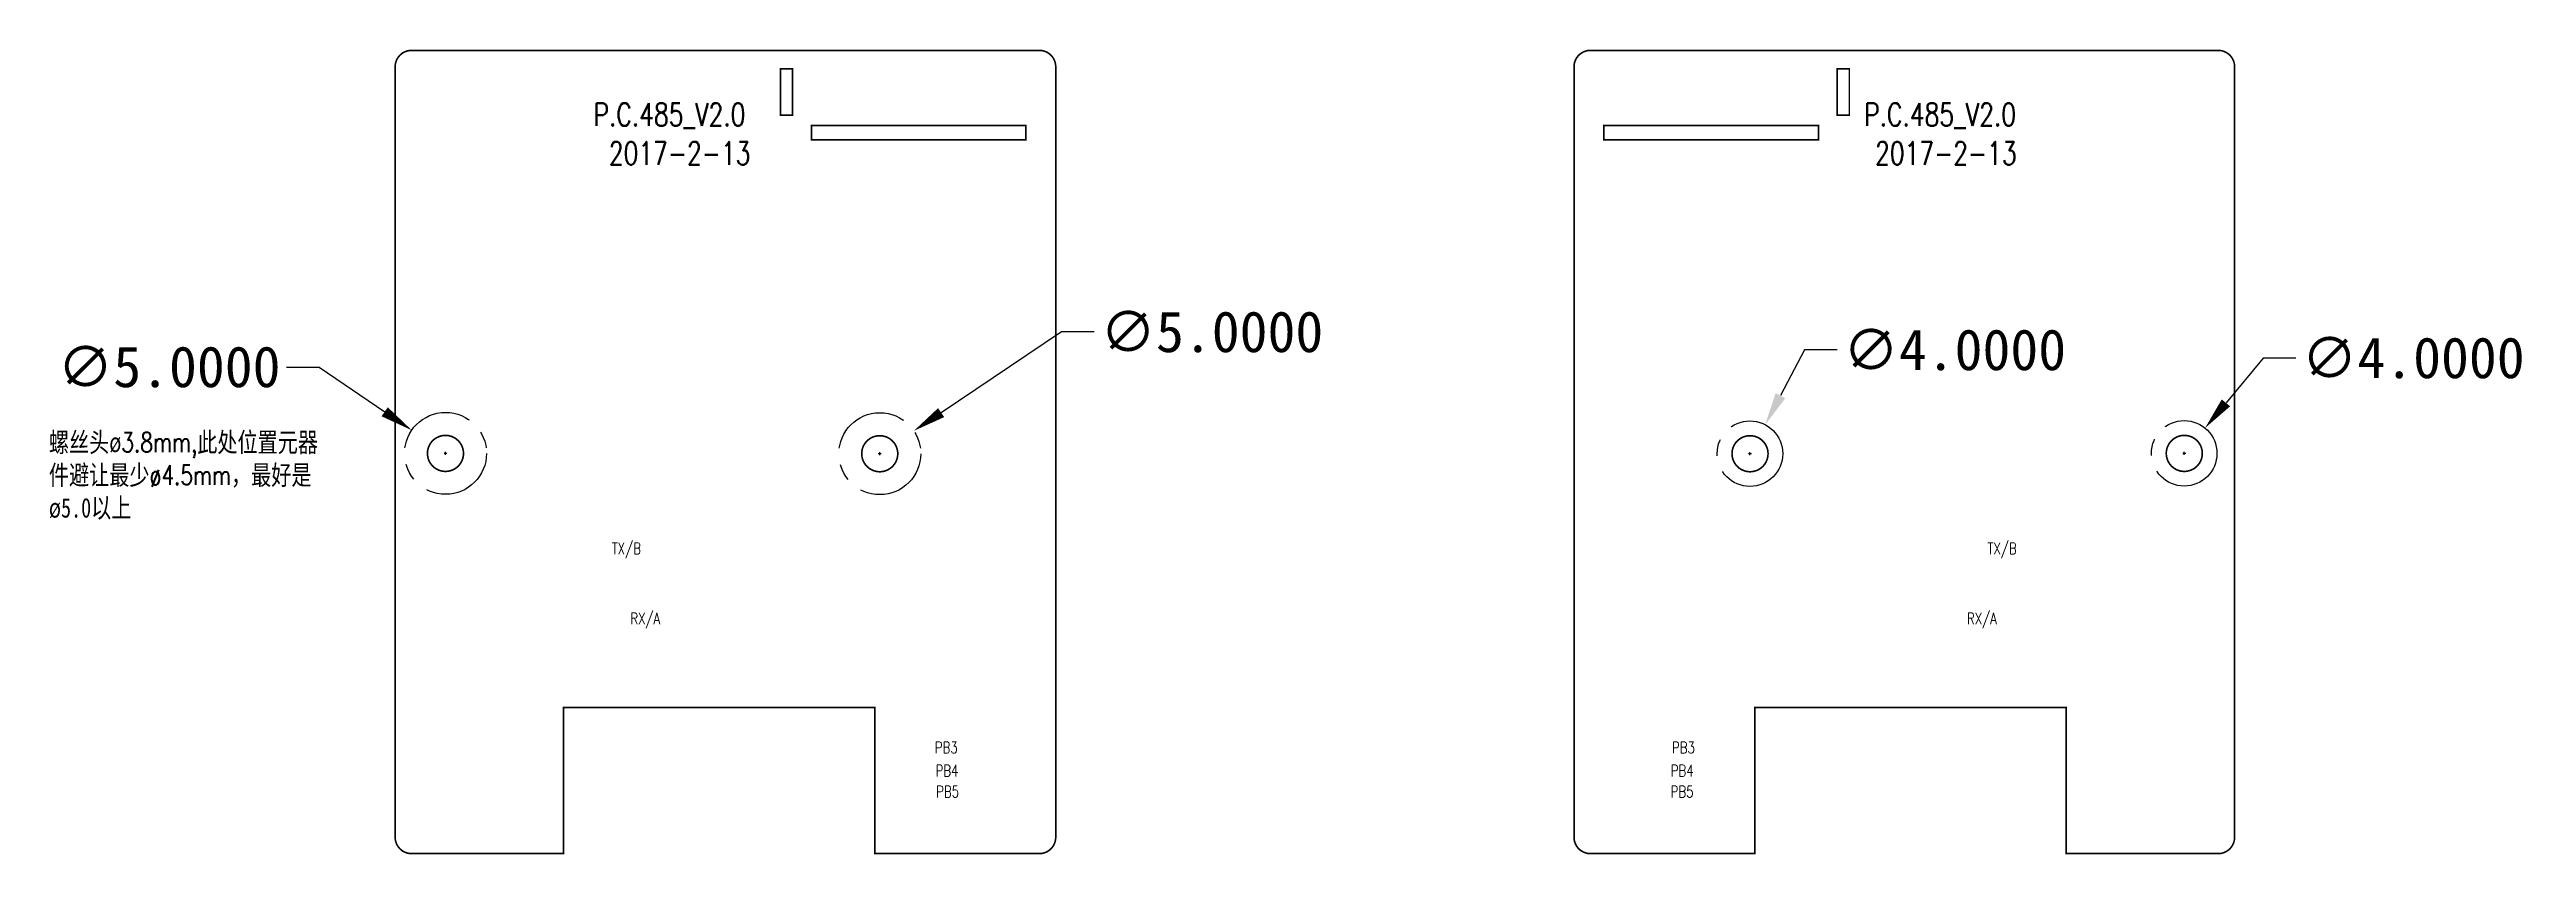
# Model space of a CAD drawing. Extents: x -51 to 100, y -24 to 25.
import ezdxf

# ---------------------------------------------------------------- set-up
doc = ezdxf.new("R2010")
doc.units = 0
doc.header["$MEASUREMENT"] = 0
doc.linetypes.add('CENTER', pattern=[50.8, 31.75, -6.35, 6.35, -6.35])
for name, color, linetype in [('2D_LINE_00', 2, 'Continuous'), ('BOARD_CUTOUT_00', 6, 'Continuous'), ('BOARD_OUTLINE_00', 6, 'Continuous'), ('TEXT_126', 57, 'Continuous')]:
    doc.layers.add(name, color=color, linetype=linetype)
doc.layers.add('dim', color=82, linetype='Continuous', lineweight=9)
doc.styles.add('W0$1', font='simplex', dxfattribs={"width": 0.75})
doc.styles.add('W0$15011', font='simplex', dxfattribs={"width": 0.75})
doc.styles.add('W0$254', font='simplex', dxfattribs={"width": 0.75})
doc.dimstyles.get("Standard").update_dxf_attribs({"dimtxt": 0.18, "dimasz": 0.18, "dimexe": 0.18, "dimexo": 0.0625, "dimgap": 0.09, "dimtad": 0, "dimtih": 1, "dimtoh": 1, "dimdec": 4, "dimzin": 0, "dimdsep": 46, "dimtxsty": 'Standard', "dimcen": 0.09, "dimadec": 0, "dimazin": 0, "dimtfac": 1, "dimtdec": 4, "dimtofl": 0, "dimtmove": 0, "dimatfit": 3, "dimfxl": 1, "dimtolj": 1, "dimtzin": 0, "dimarcsym": 0})

# ---------------------------------------------------------------- blocks, each defined once
blk = doc.blocks.new('SMOOTH_0$1')
at = {"const_width": 0.05}
blk.add_lwpolyline([(-0.025, 0, 1), (0.025, 0, 1)], format="xyb", close=True, dxfattribs=at)
blk = doc.blocks.new('BOARD_91')
at = {"layer": 'BOARD_CUTOUT_00', "const_width": 0.1}
for points in [[(14.09, -1.12), (14.83, -1.12), (14.83, -3.95), (14.09, -3.95)], [(15.98, -4.59), (29.07, -4.59), (29.07, -5.47), (15.98, -5.47)]]:
    blk.add_lwpolyline(points, close=True, dxfattribs=at)
for points in [[(-7.45, -24.61, 1), (-5.25, -24.61, 1)], [(19.05, -24.63, 1), (21.25, -24.63, 1)]]:
    blk.add_lwpolyline(points, format="xyb", close=True, dxfattribs=at)
at = {"layer": 'BOARD_OUTLINE_00', "const_width": 0.1}
blk.add_lwpolyline([(0, 0), (29.89, 0, -0.414214), (30.89, -1), (30.89, -48.05, -0.414214), (29.89, -49.05), (19.86, -49.05), (19.86, -40.12), (0.85, -40.12), (0.85, -49.05), (-8.42, -49.05, -0.414214), (-9.42, -48.05), (-9.42, -1, -0.414214), (-8.42, 0), (0, 0)], format="xyb", close=True, dxfattribs=at)
at = {"layer": 'BOARD_CUTOUT_00'}
for p in [(14.09, -1.12), (14.83, -1.12), (14.09, -3.95), (14.83, -3.95), (15.98, -4.59), (15.98, -5.47), (29.07, -4.59), (29.07, -5.47)]:
    blk.add_blockref('SMOOTH_0$1', p, dxfattribs=at)
at = {"layer": 'BOARD_OUTLINE_00'}
for p in [(0, 0), (29.89, 0)]:
    blk.add_blockref('SMOOTH_0$1', p, dxfattribs=at)
blk = doc.blocks.new('DRAWING_1')
at = {"layer": '2D_LINE_00', "const_width": 0.0254}
blk.add_lwpolyline([(-1.1, 0, 1), (1.1, 0, 1)], format="xyb", close=True, dxfattribs=at)
blk = doc.blocks.new('*D5')
at = {"layer": 'Defpoints', "color": 0, "linetype": 'Continuous'}
for p in [(-28.56, 1.41), (-24.43, -1.41)]:
    blk.add_point(p, dxfattribs=at)
at = {"layer": 'dim', "color": 0, "linetype": 'Continuous', "lineweight": -2}
for p, q in [((-36.21, 5.27), (-34.21, 5.27)), ((-34.21, 5.27), (-30.21, 2.54)), ((-26.5, -0.09), (-26.5, 0.09)), ((-26.59, 0), (-26.41, 0))]:
    blk.add_line(p, q, dxfattribs=at)
at = {"layer": 'dim', "color": 0, "linetype": 'Continuous'}
blk.add_solid([(-30.02, 2.81), (-30.4, 2.26), (-28.56, 1.41)], dxfattribs=at)
at = {"layer": 'dim', "color": 0, "linetype": 'Continuous', "insert": (-43.37, 5.27), "char_height": 2.5, "attachment_point": 5}
blk.add_mtext('\\A1;∅5.0000', dxfattribs=at)
blk = doc.blocks.new('*D6')
at = {"layer": 'Defpoints', "color": 0, "linetype": 'Continuous'}
for p in [(2.08, 1.37), (-2.07, -1.41)]:
    blk.add_point(p, dxfattribs=at)
at = {"layer": 'dim', "color": 0, "linetype": 'Continuous', "lineweight": -2}
for p, q in [((11.09, 7.41), (3.74, 2.48)), ((13.09, 7.41), (11.09, 7.41)), ((0, -0.11), (0, 0.07)), ((-0.09, -0.02), (0.09, -0.02))]:
    blk.add_line(p, q, dxfattribs=at)
at = {"layer": 'dim', "color": 0, "linetype": 'Continuous'}
blk.add_solid([(3.56, 2.76), (3.93, 2.21), (2.08, 1.37)], dxfattribs=at)
at = {"layer": 'dim', "color": 0, "linetype": 'Continuous', "insert": (20.26, 7.41), "char_height": 2.5, "attachment_point": 5}
blk.add_mtext('\\A1;∅5.0000', dxfattribs=at)
blk = doc.blocks.new('*D9')
at = {"layer": 'Defpoints', "color": 0, "linetype": 'Continuous'}
for p in [(54.03, 1.75), (52.17, -1.79)]:
    blk.add_point(p, dxfattribs=at)
at = {"layer": 'dim', "color": 0, "linetype": 'Continuous', "lineweight": -2}
for p, q in [((56.43, 6.31), (54.96, 3.52)), ((58.43, 6.31), (56.43, 6.31)), ((53.1, -0.11), (53.1, 0.07)), ((53.01, -0.02), (53.19, -0.02))]:
    blk.add_line(p, q, dxfattribs=at)
at = {"layer": 'dim', "color": 0, "linetype": 'Continuous'}
blk.add_solid([(54.67, 3.67), (55.26, 3.36), (54.03, 1.75)], dxfattribs=at)
at = {"layer": 'dim', "color": 0, "linetype": 'Continuous', "insert": (65.59, 6.31), "char_height": 2.5, "attachment_point": 5}
blk.add_mtext('\\A1;∅4.0000', dxfattribs=at)
blk = doc.blocks.new('*D10')
at = {"layer": 'Defpoints', "color": 0, "linetype": 'Continuous'}
for p in [(80.87, 1.54), (78.33, -1.54)]:
    blk.add_point(p, dxfattribs=at)
at = {"layer": 'dim', "color": 0, "linetype": 'Continuous', "lineweight": -2}
for p, q in [((84.41, 5.82), (82.15, 3.08)), ((86.41, 5.82), (84.41, 5.82)), ((79.6, -0.09), (79.6, 0.09)), ((79.51, 0), (79.69, 0))]:
    blk.add_line(p, q, dxfattribs=at)
at = {"layer": 'dim', "color": 0, "linetype": 'Continuous'}
blk.add_solid([(81.89, 3.29), (82.4, 2.87), (80.87, 1.54)], dxfattribs=at)
at = {"layer": 'dim', "color": 0, "linetype": 'Continuous', "insert": (93.57, 5.82), "char_height": 2.5, "attachment_point": 5}
blk.add_mtext('\\A1;∅4.0000', dxfattribs=at)

msp = doc.modelspace()

# ---------------------------------------------------------------- linework, layer by layer
at = {"color": 1, "linetype": 'CENTER', "ltscale": 0.161249}
for centre, radius in [((-26.49696, -0.00277), 2.5), ((0.00304, -0.02277), 2.5), ((53.0999, -0.02277), 2), ((79.5999, -0.00277), 2)]:
    msp.add_circle(centre, radius, dxfattribs=at)

# ---------------------------------------------------------------- block references
for name, p in [('BOARD_91', (-20.15167, 24.60467)), ('DRAWING_1', (-0.00497, -0.02497))]:
    msp.add_blockref(name, p)
at = {"xscale": -1}
for name, p in [('BOARD_91', (73.2546, 24.60467)), ('DRAWING_1', (53.1079, -0.02497))]:
    msp.add_blockref(name, p, dxfattribs=at)

# ---------------------------------------------------------------- texts
at = {"linetype": 'Continuous', "insert": (-50.7009, 1.27532), "char_height": 1.2, "attachment_point": 1, "style": 'W0$254'}
msp.add_mtext_dynamic_manual_height_columns('{\\fSimSun|b0|i0|c134|p2;螺丝头ø}3.8mm,{\\fSimSun|b0|i0|c134|p2;此处位置元器件避让最少}ø4.5mm{\\fSimSun|b0|i0|c134|p2;，最好是ø5.0以上}', width=17.0631398, gutter_width=1, heights=[0], dxfattribs=at)
at = {"layer": 'TEXT_126', "width": 0.75}
for s, height, style, p in [('P.C.485_V2.0', 1.4, 'W0$15011', (-17.46667, 19.98933)), ('P.C.485_V2.0', 1.4, 'W0$15011', (60.0696, 19.98933)), ('2017-2-13', 1.4, 'W0$15011', (-16.53167, 17.626)), ('2017-2-13', 1.4, 'W0$15011', (60.7346, 17.626)), ('TX/B', 0.7, 'W0$1', (-16.35, -6.16)), ('TX/B', 0.7, 'W0$1', (67.60293, -6.16)), ('RX/A', 0.7, 'W0$1', (-15.21767, -10.44233)), ('RX/A', 0.7, 'W0$1', (66.3456, -10.44233)), ('PB3', 0.7, 'W0$1', (3.36, -18.32)), ('PB3', 0.7, 'W0$1', (48.34293, -18.32)), ('PB4', 0.7, 'W0$1', (3.41, -19.73)), ('PB4', 0.7, 'W0$1', (48.26793, -19.73)), ('PB5', 0.7, 'W0$1', (3.44, -21.01)), ('PB5', 0.7, 'W0$1', (48.26293, -21.01))]:
    msp.add_text(s, height=height, dxfattribs=dict(at, style=style)).set_placement(p)

# ---------------------------------------------------------------- dimensions: what is measured, and where the dimension line sits
at = {"layer": 'dim', "linetype": 'Continuous'}
for p1, p2, picture, middle in [((-2.07377, -1.41449), (2.07984, 1.36896), '*D6', (20.25611, 7.40672)), ((52.16961, -1.79324), (54.03018, 1.7477), '*D9', (65.59184, 6.30621)), ((-24.43377, -1.41459), (-28.56016, 1.40905), '*D5', (-43.37213, 5.27224)), ((78.32647, -1.54497), (80.87333, 1.53943), '*D10', (93.57254, 5.81786))]:
    dim = msp.add_diameter_dim_2p(p1=p1, p2=p2, dimstyle='Standard', override={"dimtxt": 2.5, "dimasz": 2, "dimexe": 0.49975, "dimexo": 0.49975, "dimgap": 0.49975}, dxfattribs=at)
    dim.commit()
    dim.dimension.update_dxf_attribs({"geometry": picture, "text_midpoint": middle, "dimtype": 163})

doc.saveas('drawing.dxf')
